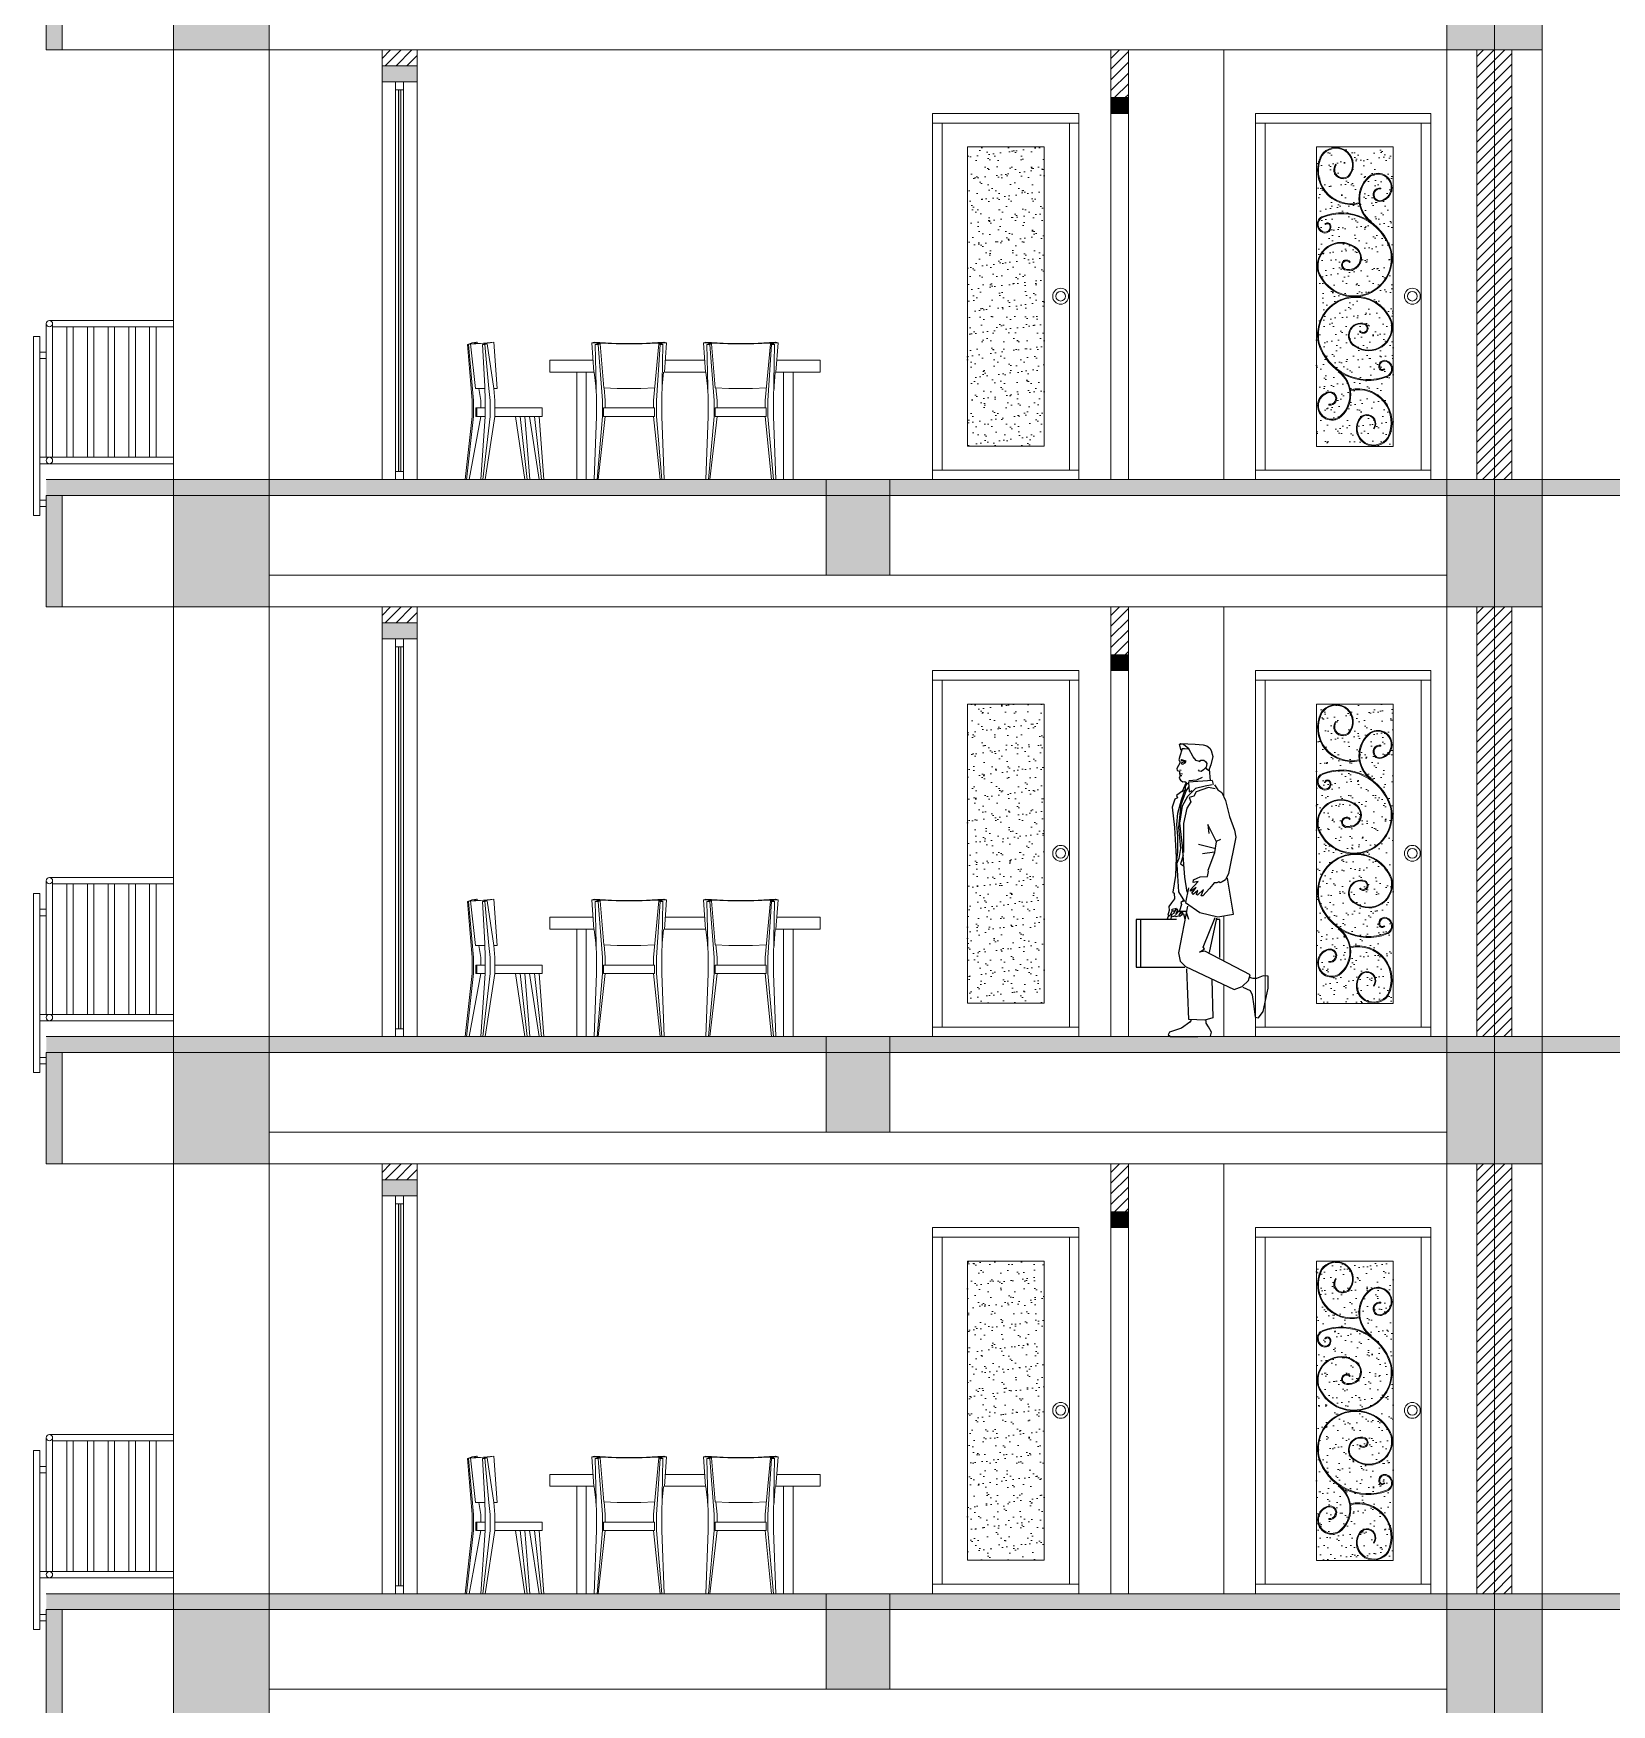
# Model space of a CAD drawing. Header units: millimetres. Extents: x -213 to 151, y -74 to 135.
# Drawn here: x -9.3 to 0.62, y 14.7 to 25.2 of the extents above; entities that cross this region are included whole.
import ezdxf

# ---------------------------------------------------------------- set-up
doc = ezdxf.new("R2010")
doc.units = ezdxf.units.MM
doc.header["$LTSCALE"] = 15
doc.linetypes.add('DASHDOTX2', pattern=[50.8, 25.4, -12.7, 0, -12.7])
doc.layers.add('Akira01', color=7, linetype='Continuous')
pattern_1 = [(45, (-665.703766, 20.439377), (-0.0336759605, 0.0336759605), [])]
pattern_2 = [(45, (-665.703766, 16.939377), (-0.0336759605, 0.0336759605), [])]
pattern_3 = [(45, (-665.703766, 23.939377), (-0.0336759605, 0.0336759605), [])]

# ---------------------------------------------------------------- blocks, each defined once
blk = doc.blocks.new('Main Doorr')
at = {"lineweight": 9}
h = blk.add_hatch(dxfattribs=at)
h.set_pattern_fill('AR-SAND', color=153, scale=53.726984, style=0)
h.set_pattern_definition([(37.5, (633482.83, -6970.605), (-3.38444, 103.52243), [0, -81.66502, 0, -91.33587, 0, -87.30635]), (7.5, (633482.83, -6970.6), (95.08476, 151.6254), [0, -44.05613, 0, -73.60597, 0, -28.20667]), (327.5, (633416.74, -6970.605), (167.31345, 0.30404), [0, -26.86349, 0, -96.70857, 0, -126.25841]), (317.5, (633416.74, -6970.6), (161.51012, 47.15486), [0, -13.43175, 0, -63.39784, 0, -72.53143])])
h.paths.add_polyline_path([(664468, -64986), (664951, -64986), (664951, -63105), (664468, -63105)])
at = {"color": 7, "lineweight": 9}
for p, q in [((665186, -62955), (664086, -62955)), ((664146, -62955), (664146, -65135)), ((665126, -65135), (665126, -62955)), ((664468, -63105), (664468, -64986)), ((664951, -63105), (664468, -63105)), ((664951, -64986), (664951, -63105)), ((664468, -64986), (664951, -64986)), ((664086, -65135), (665186, -65135))]:
    blk.add_line(p, q, dxfattribs=at)
blk.add_lwpolyline([(664086, -65195), (665186, -65195), (665186, -62895), (664086, -62895)], close=True, dxfattribs=at)
at = {"lineweight": 9}
for points in [[(664738, -63461, -0.637528), (664498, -63159, -0.965658), (664687, -63270, -1.139609), (664589, -63214), (664593, -63218, 1.142963), (664682, -63267, 0.965814), (664503, -63161, 0.637746), (664737, -63456)], [(664811, -63578, -0.50473), (664808, -63283, -1.139136), (664878, -63446, -1.237533), (664872, -63364), (664872, -63369, 1.237959), (664877, -63441, 1.137294), (664811, -63287, 0.504199), (664814, -63573)], [(664608, -64513, -0.50473), (664611, -64809, -1.139136), (664541, -64645, -1.237533), (664547, -64728), (664547, -64722, 1.237959), (664542, -64650, 1.137294), (664608, -64804, 0.504199), (664605, -64518)], [(664681, -64630, -0.637528), (664921, -64933, -0.965658), (664732, -64822, -1.139609), (664830, -64877), (664826, -64874, 1.142963), (664737, -64824, 0.965814), (664916, -64930, 0.637746), (664682, -64636)]]:
    blk.add_lwpolyline(points, format="xyb", dxfattribs=at)
for points in [[(664521, -63590, -0.482932), (664554, -63590, -0.577559), (664521, -63646, -0.789134), (664508, -63541, -0.438143), (664938, -63753, -0.939322), (664477, -63887, -0.684665), (664707, -63731, -0.943765), (664645, -63876, -1.249985), (664681, -63826), (664677, -63830, 1.245946), (664647, -63871, 0.94511), (664704, -63735, 0.684848), (664482, -63886, 0.938331), (664933, -63754, 0.438005), (664510, -63546, 0.787082), (664522, -63640, 0.570854), (664550, -63593, 0.476031), (664525, -63593)], [(664898, -64502, -0.482932), (664865, -64501, -0.577559), (664898, -64445, -0.789134), (664911, -64550, -0.438143), (664481, -64339, -0.939322), (664942, -64204, -0.684665), (664713, -64360, -0.943765), (664774, -64216, -1.249985), (664738, -64265), (664742, -64261, 1.245946), (664772, -64221, 0.94511), (664715, -64356, 0.684848), (664937, -64205, 0.938331), (664486, -64337, 0.438005), (664909, -64545, 0.787082), (664898, -64451, 0.570854), (664870, -64498, 0.476031), (664894, -64498)]]:
    blk.add_lwpolyline(points, format="xyb", close=True, dxfattribs=at)
at = {"linetype": 'Continuous', "lineweight": 9}
blk.add_lwpolyline([(664951, -64986), (664468, -64986)], dxfattribs=at)
at = {"color": 7, "lineweight": 9}
for radius in [50, 30]:
    blk.add_circle((665071, -64043), radius, dxfattribs=at)
blk = doc.blocks.new('Indoor')
at = {"lineweight": 5}
h = blk.add_hatch(dxfattribs=at)
h.set_pattern_fill('AR-SAND', color=153, scale=53.726984, style=0)
h.set_pattern_definition([(37.5, (631289.6, 71959.21), (-3.38444, 103.52243), [0, -81.66502, 0, -91.33587, 0, -87.30635]), (7.5, (631289.6, 71959.21), (95.08476, 151.6254), [0, -44.05613, 0, -73.60597, 0, -28.20667]), (327.5, (631223.515, 71959.21), (167.31345, 0.30404), [0, -26.86349, 0, -96.70857, 0, -126.25841]), (317.5, (631223.52, 71959.21), (161.51012, 47.15486), [0, -13.43175, 0, -63.39784, 0, -72.53143])])
h.paths.add_polyline_path([(662275, 13944), (662758, 13944), (662758, 15824), (662275, 15824)])
at = {"color": 7, "lineweight": 5}
for p, q in [((662976, 16034), (662056, 16034)), ((662056, 16034), (662056, 13734)), ((662976, 15974), (662056, 15974)), ((662116, 15974), (662116, 13794)), ((662916, 13794), (662916, 15974)), ((662976, 13734), (662976, 16034)), ((662275, 15824), (662275, 13944)), ((662758, 15824), (662275, 15824)), ((662758, 13944), (662758, 15824)), ((662275, 13944), (662758, 13944)), ((662056, 13794), (662976, 13794)), ((662056, 13734), (662976, 13734))]:
    blk.add_line(p, q, dxfattribs=at)
at = {"linetype": 'Continuous', "lineweight": 5}
blk.add_lwpolyline([(662758, 13944), (662275, 13944)], dxfattribs=at)
at = {"color": 7, "lineweight": 5}
for radius in [50, 30]:
    blk.add_circle((662861, 14886), radius, dxfattribs=at)
blk = doc.blocks.new('dinning table')
at = {"linetype": 'Continuous', "lineweight": 13}
for points in [[(660952, -67087), (660922, -67087)], [(661041, -67087), (661011, -67087)], [(661307, -67087), (661247, -67087)], [(662547, -67087), (662607, -67087)]]:
    blk.add_lwpolyline(points, dxfattribs=at)
at = {"layer": 'Akira01', "lineweight": 13}
for p, q in [((660561, -66238), (660573, -66234)), ((660591, -66589), (660561, -66238)), ((660561, -66238), (660568, -66238)), ((660568, -66238), (660579, -66234)), ((660598, -66589), (660568, -66238)), ((660573, -66234), (660588, -66227)), ((660573, -66234), (660614, -66234)), ((660579, -66234), (660611, -66514)), ((660588, -66227), (660617, -66223)), ((660603, -66231), (660617, -66223)), ((660603, -66231), (660640, -66231)), ((660703, -66227), (660614, -66234)), ((660617, -66223), (660621, -66223)), ((660621, -66223), (660621, -66231)), ((660726, -66223), (660640, -66231)), ((660655, -66238), (660670, -66234)), ((660655, -66238), (660670, -66499)), ((660670, -66238), (660655, -66238)), ((660670, -66234), (660685, -66234)), ((660670, -66238), (660685, -66234)), ((660670, -66238), (660696, -66514)), ((660685, -66234), (660726, -66514)), ((660703, -66227), (660726, -66223)), ((660748, -66514), (660726, -66223)), ((661357, -66223), (661342, -66227)), ((661342, -66227), (661495, -66234)), ((661355, -66413), (661342, -66227)), ((661357, -66223), (661502, -66231)), ((661375, -66234), (661364, -66238)), ((661364, -66238), (661383, -66238)), ((661371, -66589), (661364, -66238)), ((661394, -66234), (661375, -66234)), ((661383, -66238), (661394, -66234)), ((661383, -66238), (661409, -66589)), ((661417, -66510), (661394, -66234)), ((661502, -66231), (661495, -66234)), ((661659, -66234), (661495, -66234)), ((661502, -66231), (661655, -66231)), ((661651, -66231), (661793, -66223)), ((661797, -66223), (661655, -66231)), ((661655, -66231), (661659, -66234)), ((661811, -66227), (661659, -66234)), ((661730, -66589), (661763, -66234)), ((661748, -66589), (661771, -66238)), ((661763, -66234), (661771, -66238)), ((661782, -66234), (661763, -66234)), ((661789, -66238), (661771, -66238)), ((661789, -66238), (661782, -66234)), ((661782, -66589), (661789, -66238)), ((661793, -66223), (661793, -66223)), ((661811, -66227), (661797, -66223)), ((661798, -66413), (661811, -66227)), ((662058, -66223), (662043, -66227)), ((662043, -66227), (662196, -66234)), ((662056, -66413), (662043, -66227)), ((662058, -66223), (662203, -66231)), ((662076, -66234), (662065, -66238)), ((662065, -66238), (662084, -66238)), ((662073, -66589), (662065, -66238)), ((662095, -66234), (662076, -66234)), ((662084, -66238), (662095, -66234)), ((662084, -66238), (662110, -66589)), ((662118, -66510), (662095, -66234)), ((662203, -66231), (662196, -66234)), ((662360, -66234), (662196, -66234)), ((662203, -66231), (662356, -66231)), ((662352, -66231), (662494, -66223)), ((662498, -66223), (662356, -66231)), ((662356, -66231), (662360, -66234)), ((662513, -66227), (662360, -66234)), ((662431, -66589), (662464, -66234)), ((662449, -66589), (662472, -66238)), ((662464, -66234), (662472, -66238)), ((662483, -66234), (662464, -66234)), ((662490, -66238), (662472, -66238)), ((662490, -66238), (662483, -66234)), ((662483, -66589), (662490, -66238)), ((662494, -66223), (662494, -66223)), ((662513, -66227), (662498, -66223)), ((662499, -66413), (662513, -66227)), ((661078, -66337), (661078, -66412)), ((661349, -66337), (661078, -66337)), ((662051, -66337), (661804, -66337)), ((662777, -66337), (662505, -66337)), ((662777, -66412), (662777, -66337)), ((661355, -66412), (661078, -66412)), ((661247, -67087), (661247, -66412)), ((661307, -67087), (661307, -66412)), ((661357, -66413), (661368, -66499)), ((661793, -66413), (661785, -66499)), ((662056, -66412), (661798, -66412)), ((662058, -66413), (662069, -66499)), ((662494, -66413), (662487, -66499)), ((662777, -66412), (662500, -66412)), ((662547, -67087), (662547, -66412)), ((662607, -67087), (662607, -66412)), ((660647, -66514), (660611, -66514)), ((660632, -66514), (660644, -66589)), ((660632, -66514), (660644, -66589)), ((660651, -66514), (660647, -66514)), ((660670, -66514), (660647, -66514)), ((660655, -66514), (660651, -66514)), ((660651, -66514), (660670, -66514)), ((660670, -66499), (660673, -66589)), ((660696, -66514), (660703, -66589)), ((660726, -66514), (660733, -66589)), ((660748, -66514), (660726, -66514)), ((661368, -66518), (661368, -66499)), ((661502, -66514), (661417, -66510)), ((661427, -66589), (661420, -66510)), ((661651, -66514), (661502, -66514)), ((661651, -66514), (661737, -66510)), ((661785, -66518), (661785, -66499)), ((661785, -66510), (661786, -66510)), ((662069, -66518), (662069, -66499)), ((662203, -66514), (662118, -66510)), ((662129, -66589), (662121, -66510)), ((662352, -66514), (662203, -66514)), ((662352, -66514), (662438, -66510)), ((662487, -66518), (662487, -66499)), ((662487, -66510), (662487, -66510)), ((660591, -66690), (660591, -66589)), ((660598, -66690), (660598, -66589)), ((660647, -66637), (660614, -66637)), ((660614, -66637), (660647, -66637)), ((660614, -66637), (660614, -66690)), ((660620, -66637), (660620, -66690)), ((660644, -66589), (660643, -66589)), ((660644, -66589), (660644, -66637)), ((660644, -66637), (660644, -66589)), ((660673, -66637), (660647, -66637)), ((660647, -66637), (660673, -66637)), ((660673, -66690), (660673, -66589)), ((660703, -66589), (660703, -66690)), ((660733, -66637), (660733, -66589)), ((660733, -66589), (660733, -66690)), ((660752, -66637), (660733, -66637)), ((660733, -66637), (660752, -66637)), ((660955, -66637), (660752, -66637)), ((660752, -66637), (661030, -66637)), ((661030, -66637), (661030, -66690)), ((661371, -66589), (661371, -66690)), ((661371, -66637), (661371, -66690)), ((661371, -66637), (661372, -66637)), ((661409, -66690), (661409, -66589)), ((661409, -66589), (661409, -66589)), ((661416, -66690), (661416, -66637)), ((661424, -66637), (661416, -66637)), ((661416, -66637), (661424, -66637)), ((661502, -66637), (661424, -66637)), ((661424, -66637), (661502, -66637)), ((661427, -66637), (661427, -66589)), ((661651, -66637), (661502, -66637)), ((661502, -66637), (661651, -66637)), ((661730, -66637), (661651, -66637)), ((661651, -66637), (661730, -66637)), ((661730, -66589), (661730, -66637)), ((661737, -66637), (661730, -66637)), ((661737, -66637), (661730, -66637)), ((661737, -66690), (661737, -66637)), ((661748, -66690), (661748, -66589)), ((661782, -66690), (661782, -66589)), ((662073, -66589), (662073, -66690)), ((662073, -66637), (662073, -66690)), ((662073, -66637), (662073, -66637)), ((662110, -66690), (662110, -66589)), ((662110, -66589), (662110, -66589)), ((662117, -66690), (662117, -66637)), ((662125, -66637), (662117, -66637)), ((662117, -66637), (662125, -66637)), ((662203, -66637), (662125, -66637)), ((662125, -66637), (662203, -66637)), ((662129, -66637), (662129, -66589)), ((662352, -66637), (662203, -66637)), ((662203, -66637), (662352, -66637)), ((662431, -66637), (662352, -66637)), ((662352, -66637), (662431, -66637)), ((662431, -66589), (662431, -66637)), ((662438, -66637), (662431, -66637)), ((662438, -66637), (662431, -66637)), ((662438, -66690), (662438, -66637)), ((662449, -66690), (662449, -66589)), ((662483, -66690), (662483, -66589)), ((660547, -67087), (660591, -66690)), ((660554, -67088), (660598, -66690)), ((660644, -66690), (660571, -67087)), ((660647, -66690), (660614, -66690)), ((660614, -66690), (660647, -66690)), ((660620, -66690), (660620, -66690)), ((660673, -66690), (660644, -67087)), ((660673, -66690), (660647, -66690)), ((660647, -66690), (660673, -66690)), ((660703, -66690), (660658, -67087)), ((660733, -66690), (660673, -67087)), ((660752, -66690), (660733, -66690)), ((660752, -66690), (660733, -66690)), ((660933, -66690), (660752, -66690)), ((660752, -66690), (661030, -66690)), ((660862, -66690), (660922, -67087)), ((660892, -66690), (660937, -67087)), ((660922, -66690), (660952, -67087)), ((660951, -66690), (661011, -67087)), ((660981, -66690), (661026, -67087)), ((661011, -66690), (661041, -67087)), ((661357, -67087), (661371, -66690)), ((661371, -66690), (661372, -66690)), ((661409, -66690), (661375, -67087)), ((661383, -67087), (661427, -66690)), ((661424, -66690), (661416, -66690)), ((661502, -66690), (661424, -66690)), ((661424, -66690), (661502, -66690)), ((661651, -66690), (661502, -66690)), ((661502, -66690), (661651, -66690)), ((661730, -66690), (661651, -66690)), ((661651, -66690), (661730, -66690)), ((661730, -66690), (661771, -67087)), ((661737, -66690), (661730, -66690)), ((661748, -66690), (661782, -67087)), ((661782, -66690), (661797, -67087)), ((662058, -67087), (662073, -66690)), ((662073, -66690), (662073, -66690)), ((662110, -66690), (662076, -67087)), ((662084, -67087), (662129, -66690)), ((662125, -66690), (662117, -66690)), ((662203, -66690), (662125, -66690)), ((662125, -66690), (662203, -66690)), ((662352, -66690), (662203, -66690)), ((662203, -66690), (662352, -66690)), ((662431, -66690), (662352, -66690)), ((662352, -66690), (662431, -66690)), ((662431, -66690), (662472, -67087)), ((662438, -66690), (662431, -66690)), ((662449, -66690), (662483, -67087)), ((662483, -66690), (662498, -67087)), ((660547, -67087), (660565, -67087)), ((660565, -67087), (660547, -67087)), ((660565, -67087), (660569, -67087)), ((660565, -67087), (660569, -67087)), ((660569, -67087), (660573, -67087)), ((660573, -67087), (660569, -67087)), ((660658, -67087), (660644, -67087)), ((660658, -67087), (660644, -67087)), ((660658, -67087), (660673, -67087)), ((660673, -67087), (660658, -67087)), ((660673, -67087), (660673, -67087)), ((660673, -67087), (660673, -67087)), ((661375, -67087), (661357, -67087)), ((661357, -67087), (661375, -67087)), ((661375, -67087), (661383, -67087)), ((661375, -67087), (661375, -67087)), ((661375, -67087), (661383, -67087)), ((661782, -67087), (661771, -67087)), ((661782, -67087), (661771, -67087)), ((661782, -67087), (661797, -67087)), ((661797, -67087), (661782, -67087)), ((662076, -67087), (662058, -67087)), ((662058, -67087), (662076, -67087)), ((662076, -67087), (662084, -67087)), ((662076, -67087), (662076, -67087)), ((662076, -67087), (662084, -67087)), ((662483, -67087), (662472, -67087)), ((662483, -67087), (662472, -67087)), ((662483, -67087), (662498, -67087)), ((662498, -67087), (662483, -67087))]:
    blk.add_line(p, q, dxfattribs=at)
blk = doc.blocks.new('02FMAN04')
at = {"color": 0, "linetype": 'ByBlock'}
for p, q in [((-4.09, 62.9), (-4.33, 61.98)), ((-5.2, 47.99), (-6.24, 48.51)), ((-0.79, 47.26), (-4.66, 46.29)), ((-4.66, 45.32), (-1.76, 44.94)), ((-5.14, 29.12), (-3.33, 20.66)), ((2.36, 30.85), (1.69, 28.89)), ((4.43, 30.85), (2.36, 30.85)), ((2.51, 28.87), (2.82, 30.11)), ((2.82, 30.11), (3.14, 30.11)), ((5.71, 30.87), (5.16, 30.87)), ((5.55, 30.07), (5.86, 30.04)), ((5.86, 30.04), (6.08, 28.92)), ((6.66, 29.76), (6.92, 28.85)), ((13.53, 28.78), (13.53, 17.2))]:
    blk.add_line(p, q, dxfattribs=at)
for points in [[(3.51, 70.28), (3.91, 71.74), (3.66, 71.99), (0.03, 71.85), (-1.88, 71.7), (-2.77, 71.46), (-3.55, 70.85), (-3.84, 70.32), (-4.26, 68.83), (-3.77, 66.74), (-3.38, 65.74), (-3.62, 62.94)], [(-0.96, 67.59), (-0.21, 67.87), (0.6, 68.72), (1.6, 70.67), (2.91, 71.77), (3.55, 71.85), (3.83, 71.67)], [(3.27, 70.67), (3.87, 68.94), (4.08, 68.01), (3.76, 67.34), (4.58, 65.85), (4.47, 65.42), (3.91, 65.25), (3.94, 64.64), (3.76, 64.18), (3.98, 63.54), (3.66, 62.97), (3.09, 62.62), (2.59, 62.69), (2.24, 62.41), (3.27, 60.21), (2.45, 60.53), (2.41, 61.52), (1.99, 62.3), (1.63, 62.23)], [(3.23, 70.75), (2.7, 70.82), (1.77, 70.67)], [(-3.3, 65.28), (-2.81, 65.67), (-2.59, 66.13)], [(-0.96, 67.55), (-1.35, 67.94), (-2.03, 67.91), (-2.49, 67.62), (-2.81, 67.09), (-2.63, 66.24), (-1.99, 65.56), (-1.42, 65.17), (-1.03, 65.21), (-0.75, 65.56)], [(-4.68, 61.9), (-5.54, 60.6), (-6.5, 60), (-7.36, 58.01), (-8.4, 54.12), (-9.61, 50.75), (-9.95, 49.03), (-8.14, 40.04), (-7.36, 38.49), (-6.58, 38.06), (-6.06, 37.8), (-5.72, 38.06), (-5.28, 37.8), (-4.59, 37.8), (-4.25, 37.37), (-3.47, 36.42), (-1.83, 34.6), (-1.39, 34.6), (-2, 36.16), (-0.53, 34.77), (-0.27, 34.95), (-0.62, 35.9), (0.59, 34.95), (0.85, 35.21), (-0.18, 36.67), (1.11, 35.72), (1.29, 35.98), (-0.7, 38.14), (0.59, 37.88), (0.51, 38.49), (-0.44, 38.92), (-1.14, 39.27), (-2.95, 39.35), (-3.21, 40.56), (-3.12, 40.91), (-4.77, 45.23), (-5.2, 47.9), (-3.04, 52.14), (-3.3, 49.89)], [(-4.09, 62.9), (1.67, 62.55), (1.53, 60.17), (0.78, 60.45)], [(-4.07, 61.9), (-2.35, 61.55), (-0.01, 60.95), (1.98, 58.96), (3.27, 56.63), (3.88, 52.48), (3.27, 46.87), (3.1, 44.54), (2.67, 39.18), (2.15, 35.47)], [(1.6, 62.9), (-0.32, 63.05), (-1.71, 63.76)], [(3.87, 64.61), (3.16, 64.54)], [(3.59, 64.18), (3.37, 64.18)], [(3.48, 65.35), (3.83, 65.49)], [(-4.85, 60.86), (-3.21, 61.21), (-0.18, 60.17), (0.42, 59.05), (1.54, 58.79), (1.11, 57.66), (2.15, 56.11), (2.93, 52.4), (2.93, 45.23)], [(1.63, 61.47), (2.24, 60.43), (3.62, 56.97), (4.14, 51.45), (3.71, 46.26), (4.05, 43.76), (4.74, 42.2), (4.31, 45.31), (4.31, 49.2), (4.57, 52.14), (4.31, 54.9), (3.45, 58.18), (2.5, 60.69)], [(3.36, 60.26), (4.66, 59.22), (4.4, 58.7), (5.09, 58.36), (5.69, 56.37), (5.18, 51.36), (4.74, 44.02), (4.92, 39.61), (5.52, 35.47), (5.26, 35.21), (5.18, 33.82), (5.87, 32.87), (6.56, 32.01), (6.47, 30.97), (6.82, 29.85), (6.3, 29.68), (5.69, 30.8), (5.69, 31.32), (4.66, 31.58)], [(2.58, 33.22), (4.05, 35.55), (4.31, 39.52), (4.48, 42.29)], [(3.01, 44.54), (3.71, 42.46), (2.93, 41.94)], [(1.72, 36.59), (2.41, 32.96), (-1.05, 30.46), (-5.46, 29.42), (-9.35, 30.11), (-7.88, 38.92)], [(3.01, 33.48), (3.19, 33.22), (3.62, 32.96), (3.45, 32.44), (3.88, 30.89)], [(1.94, 32.06), (4.19, 20.57), (3.76, 18.58), (2.46, 17.2), (-9.55, 11.59), (-11.46, 12.28), (-13.01, 13.83), (-13.44, 15.21), (-2.29, 21), (-0.99, 20.74), (-2.2, 21.61), (-1.86, 21.95), (-4.88, 29.29)], [(-6.01, 19.45), (-6.01, 28.78), (-5.06, 28.78)], [(4.62, 28.78), (14.57, 28.78), (14.57, 17.11), (2.64, 17.11)], [(3.36, 29.85), (3.1, 30.63), (3.27, 30.63), (3.97, 29.94), (3.62, 30.63), (4.05, 30.8), (4.83, 30.02), (4.31, 31.23), (4.83, 31.23), (5.44, 30.11)], [(3.45, 29.83), (3.86, 29.55), (4.03, 29.72), (4.82, 29.46), (5.01, 29.7), (5.66, 29.46), (5.88, 29.74)], [(-4.02, 14.09), (-4.28, 4.59), (-2.29, 4.07), (1.6, 4.24), (2.12, 16.68)], [(-11.63, 12.19), (-13.44, 11.33), (-13.96, 10.29), (-14.31, 7.53), (-14.65, 4.76), (-15.52, 4.59), (-16.64, 6.14), (-17.85, 11.93), (-17.85, 14.87), (-16.64, 14.96), (-15, 14.26), (-14.14, 14.26), (-13.27, 14.52)], [(1.08, 4.07), (1.34, 3.55), (3.41, 2.08), (6.35, 1.13), (6.7, 0.44), (6.09, 0.01), (-0.56, 0.01), (-3.67, 0.1), (-3.93, 1.13), (-3.24, 2.43), (-2.64, 3.29), (-2.64, 3.98)]]:
    blk.add_lwpolyline(points, dxfattribs=at)
for points in [[(2.27, 67.66), (3.34, 68.01), (3.59, 67.8)], [(2.38, 67.48), (3.41, 67.3), (3.41, 67.06), (3.12, 66.95), (2.52, 67.23)]]:
    blk.add_lwpolyline(points, close=True, dxfattribs=at)

msp = doc.modelspace()

# ---------------------------------------------------------------- hatches: boundary and pattern name
at = {"linetype": 'Continuous', "lineweight": 13}
h = msp.add_hatch(color=256, dxfattribs=at)
h.dxf.hatch_style = 1
h.paths.add_polyline_path([(-8.417, 25.1), (-7.817, 25.1), (-7.817, 25.9), (-8.417, 25.9)])
h = msp.add_hatch(color=256, dxfattribs=at)
h.dxf.hatch_style = 1
h.paths.add_polyline_path([(-0.417, 25.1), (0.183, 25.1), (0.183, 25.9), (-0.417, 25.9)])
h = msp.add_hatch(color=256, dxfattribs=at)
h.dxf.hatch_style = 1
h.paths.add_polyline_path([(-9.117, 25.8), (-9.217, 25.8), (-9.217, 25.1), (-9.117, 25.1)])
at = {"linetype": 'Continuous', "lineweight": 13, "true_color": 0xb64b2b}
h = msp.add_hatch(dxfattribs=at)
h.set_pattern_fill('ANSI31', color=15, scale=0.015)
h.set_pattern_definition(pattern_3)
h.paths.add_polyline_path([(-6.887, 25.1), (-7.107, 25.1), (-7.107, 25), (-6.887, 25)])
h = msp.add_hatch(dxfattribs=at)
h.set_pattern_fill('ANSI31', color=15, scale=0.015)
h.set_pattern_definition(pattern_3)
h.paths.add_polyline_path([(-2.417, 25.1), (-2.527, 25.1), (-2.527, 24.8), (-2.417, 24.8)])
h = msp.add_hatch(dxfattribs=at)
h.set_pattern_fill('ANSI31', color=15, scale=0.015)
h.set_pattern_definition(pattern_1)
h.paths.add_polyline_path([(-0.227, 22.4), (-0.007, 22.4), (-0.007, 25.1), (-0.227, 25.1)])
at = {"linetype": 'Continuous', "lineweight": 13}
h = msp.add_hatch(color=256, dxfattribs=at)
h.dxf.hatch_style = 1
h.paths.add_polyline_path([(-6.887, 25), (-7.107, 25), (-7.107, 24.9), (-6.887, 24.9)])
h = msp.add_hatch(color=153, dxfattribs=at)
h.dxf.hatch_style = 1
h.paths.add_polyline_path([(-7.004, 24.85), (-6.989, 24.85), (-6.989, 22.45), (-7.004, 22.45)])
h = msp.add_hatch(color=256, dxfattribs=at)
h.dxf.hatch_style = 1
h.paths.add_polyline_path([(-2.417, 24.8), (-2.527, 24.8), (-2.527, 24.7), (-2.417, 24.7)])
h = msp.add_hatch(color=256, dxfattribs=at)
h.dxf.hatch_style = 1
h.paths.add_polyline_path([(-8.417, 22.4), (-9.217, 22.4), (-9.217, 22.3), (-8.417, 22.3)])
h.paths.add_polyline_path([(1.103, 22.3), (1.103, 22.4), (-7.817, 22.4), (-7.817, 22.3)])
h = msp.add_hatch(color=256, dxfattribs=at)
h.dxf.hatch_style = 1
h.paths.add_polyline_path([(-8.417, 21.6), (-7.817, 21.6), (-7.817, 22.4), (-8.417, 22.4)])
h = msp.add_hatch(color=256, dxfattribs=at)
h.dxf.hatch_style = 1
h.paths.add_polyline_path([(-4.317, 21.8), (-3.917, 21.8), (-3.917, 22.4), (-4.317, 22.4)])
h = msp.add_hatch(color=256, dxfattribs=at)
h.dxf.hatch_style = 1
h.paths.add_polyline_path([(-0.417, 21.6), (0.183, 21.6), (0.183, 22.4), (-0.417, 22.4)])
h = msp.add_hatch(color=256, dxfattribs=at)
h.dxf.hatch_style = 1
h.paths.add_polyline_path([(-9.117, 22.3), (-9.217, 22.3), (-9.217, 22.1), (-9.117, 22.1)])
h = msp.add_hatch(color=256, dxfattribs=at)
h.dxf.hatch_style = 1
h.paths.add_polyline_path([(-9.117, 22.3), (-9.217, 22.3), (-9.217, 21.6), (-9.117, 21.6)])
at = {"linetype": 'Continuous', "lineweight": 13, "true_color": 0xb64b2b}
h = msp.add_hatch(dxfattribs=at)
h.set_pattern_fill('ANSI31', color=15, scale=0.015)
h.set_pattern_definition(pattern_1)
h.paths.add_polyline_path([(-6.887, 21.6), (-7.107, 21.6), (-7.107, 21.5), (-6.887, 21.5)])
h = msp.add_hatch(dxfattribs=at)
h.set_pattern_fill('ANSI31', color=15, scale=0.015)
h.set_pattern_definition(pattern_1)
h.paths.add_polyline_path([(-2.417, 21.6), (-2.527, 21.6), (-2.527, 21.3), (-2.417, 21.3)])
h = msp.add_hatch(dxfattribs=at)
h.set_pattern_fill('ANSI31', color=15, scale=0.015)
h.set_pattern_definition(pattern_2)
h.paths.add_polyline_path([(-0.227, 18.9), (-0.007, 18.9), (-0.007, 21.6), (-0.227, 21.6)])
at = {"linetype": 'Continuous', "lineweight": 13}
h = msp.add_hatch(color=256, dxfattribs=at)
h.dxf.hatch_style = 1
h.paths.add_polyline_path([(-6.887, 21.5), (-7.107, 21.5), (-7.107, 21.4), (-6.887, 21.4)])
h = msp.add_hatch(color=153, dxfattribs=at)
h.dxf.hatch_style = 1
h.paths.add_polyline_path([(-7.004, 21.35), (-6.989, 21.35), (-6.989, 18.95), (-7.004, 18.95)])
h = msp.add_hatch(color=256, dxfattribs=at)
h.dxf.hatch_style = 1
h.paths.add_polyline_path([(-2.417, 21.3), (-2.527, 21.3), (-2.527, 21.2), (-2.417, 21.2)])
h = msp.add_hatch(color=256, dxfattribs=at)
h.dxf.hatch_style = 1
h.paths.add_polyline_path([(-8.417, 18.9), (-9.217, 18.9), (-9.217, 18.8), (-8.417, 18.8)])
h.paths.add_polyline_path([(1.103, 18.8), (1.103, 18.9), (-7.817, 18.9), (-7.817, 18.8)])
h = msp.add_hatch(color=256, dxfattribs=at)
h.dxf.hatch_style = 1
h.paths.add_polyline_path([(-9.117, 18.8), (-9.217, 18.8), (-9.217, 18.6), (-9.117, 18.6)])
h = msp.add_hatch(color=256, dxfattribs=at)
h.dxf.hatch_style = 1
h.paths.add_polyline_path([(-9.117, 18.8), (-9.217, 18.8), (-9.217, 18.1), (-9.117, 18.1)])
h = msp.add_hatch(color=256, dxfattribs=at)
h.dxf.hatch_style = 1
h.paths.add_polyline_path([(-8.417, 18.1), (-7.817, 18.1), (-7.817, 18.9), (-8.417, 18.9)])
h = msp.add_hatch(color=256, dxfattribs=at)
h.dxf.hatch_style = 1
h.paths.add_polyline_path([(-4.317, 18.3), (-3.917, 18.3), (-3.917, 18.9), (-4.317, 18.9)])
h = msp.add_hatch(color=256, dxfattribs=at)
h.dxf.hatch_style = 1
h.paths.add_polyline_path([(-0.417, 18.1), (0.183, 18.1), (0.183, 18.9), (-0.417, 18.9)])
at = {"linetype": 'Continuous', "lineweight": 13, "true_color": 0xb64b2b}
h = msp.add_hatch(dxfattribs=at)
h.set_pattern_fill('ANSI31', color=15, scale=0.015)
h.set_pattern_definition(pattern_2)
h.paths.add_polyline_path([(-6.887, 18.1), (-7.107, 18.1), (-7.107, 18), (-6.887, 18)])
h = msp.add_hatch(dxfattribs=at)
h.set_pattern_fill('ANSI31', color=15, scale=0.015)
h.set_pattern_definition(pattern_2)
h.paths.add_polyline_path([(-2.417, 18.1), (-2.527, 18.1), (-2.527, 17.8), (-2.417, 17.8)])
h = msp.add_hatch(dxfattribs=at)
h.set_pattern_fill('ANSI31', color=15, scale=0.015)
h.set_pattern_definition([(45, (-665.703766, 13.439377), (-0.0336759605, 0.0336759605), [])])
h.paths.add_polyline_path([(-0.227, 15.4), (-0.007, 15.4), (-0.007, 18.1), (-0.227, 18.1)])
at = {"linetype": 'Continuous', "lineweight": 13}
h = msp.add_hatch(color=256, dxfattribs=at)
h.dxf.hatch_style = 1
h.paths.add_polyline_path([(-6.887, 18), (-7.107, 18), (-7.107, 17.9), (-6.887, 17.9)])
h = msp.add_hatch(color=153, dxfattribs=at)
h.dxf.hatch_style = 1
h.paths.add_polyline_path([(-7.004, 17.85), (-6.989, 17.85), (-6.989, 15.45), (-7.004, 15.45)])
h = msp.add_hatch(color=256, dxfattribs=at)
h.dxf.hatch_style = 1
h.paths.add_polyline_path([(-2.417, 17.8), (-2.527, 17.8), (-2.527, 17.7), (-2.417, 17.7)])
h = msp.add_hatch(color=256, dxfattribs=at)
h.dxf.hatch_style = 1
h.paths.add_polyline_path([(-8.417, 15.4), (-9.217, 15.4), (-9.217, 15.3), (-8.417, 15.3)])
h.paths.add_polyline_path([(1.103, 15.3), (1.103, 15.4), (-7.817, 15.4), (-7.817, 15.3)])
h = msp.add_hatch(color=256, dxfattribs=at)
h.dxf.hatch_style = 1
h.paths.add_polyline_path([(-8.417, 14.6), (-7.817, 14.6), (-7.817, 15.4), (-8.417, 15.4)])
h = msp.add_hatch(color=256, dxfattribs=at)
h.dxf.hatch_style = 1
h.paths.add_polyline_path([(-4.317, 14.8), (-3.917, 14.8), (-3.917, 15.4), (-4.317, 15.4)])
h = msp.add_hatch(color=256, dxfattribs=at)
h.dxf.hatch_style = 1
h.paths.add_polyline_path([(-0.417, 14.6), (0.183, 14.6), (0.183, 15.4), (-0.417, 15.4)])
h = msp.add_hatch(color=256, dxfattribs=at)
h.dxf.hatch_style = 1
h.paths.add_polyline_path([(-9.117, 15.3), (-9.217, 15.3), (-9.217, 15.1), (-9.117, 15.1)])
h = msp.add_hatch(color=256, dxfattribs=at)
h.dxf.hatch_style = 1
h.paths.add_polyline_path([(-9.117, 15.3), (-9.217, 15.3), (-9.217, 14.6), (-9.117, 14.6)])

# ---------------------------------------------------------------- linework, layer by layer
at = {"color": 6, "linetype": 'DASHDOTX2', "lineweight": 13}
msp.add_line((-0.117, 32.9), (-0.117, 8.3), dxfattribs=at)
at = {"linetype": 'Continuous', "lineweight": 13}
msp.add_line((0.183, 32.9), (0.183, 8.3), dxfattribs=at)
for points in [[(-0.417, 8.3), (-0.417, 32.9)], [(-7.817, 32.4), (-7.817, 8.3)], [(-9.217, 25.8), (-9.217, 25.1), (-9.117, 25.1), (-9.117, 25.8)], [(-8.417, 22.4), (-8.417, 25.7)], [(-9.117, 25.1), (-8.417, 25.1)], [(-7.817, 25.1), (-0.417, 25.1)], [(-6.887, 25.1), (-6.887, 22.4), (-7.107, 22.4), (-7.107, 25.1)], [(-1.817, 22.4), (-1.817, 25.1)], [(-6.887, 24.9), (-7.107, 24.9), (-7.107, 25), (-6.887, 25), (-6.887, 24.9)], [(-7.107, 24.9), (-6.887, 24.9)], [(-7.022, 22.45), (-7.022, 24.85)], [(-6.972, 22.45), (-6.972, 24.85)], [(1.203, 22.4), (-8.417, 22.4)], [(-9.217, 22.3), (1.203, 22.3)], [(-9.217, 22.3), (-9.217, 21.6), (-9.117, 21.6), (-9.117, 22.3)], [(-9.117, 22.3), (-9.117, 22.1)], [(-8.417, 18.9), (-8.417, 22.2)], [(-7.817, 21.8), (-0.417, 21.8)], [(-9.117, 21.6), (-8.417, 21.6)], [(-7.817, 21.6), (-0.417, 21.6)], [(-6.887, 21.6), (-6.887, 18.9), (-7.107, 18.9), (-7.107, 21.6)], [(-1.817, 20.406), (-1.817, 21.6)], [(-6.887, 21.4), (-7.107, 21.4), (-7.107, 21.5), (-6.887, 21.5), (-6.887, 21.4)], [(-7.107, 21.4), (-6.887, 21.4)], [(-7.022, 18.95), (-7.022, 21.35)], [(-6.972, 18.95), (-6.972, 21.35)], [(-1.817, 19.375), (-1.817, 19.659)], [(-1.817, 18.9), (-1.817, 19.227)], [(-9.217, 18.8), (1.203, 18.8)], [(-9.217, 18.8), (-9.217, 18.1), (-9.117, 18.1), (-9.117, 18.8)], [(-9.117, 18.8), (-9.117, 18.6)], [(1.203, 18.9), (-8.417, 18.9)], [(-8.417, 15.4), (-8.417, 18.7)], [(-7.817, 18.3), (-0.417, 18.3)], [(-9.117, 18.1), (-8.417, 18.1)], [(-7.817, 18.1), (-0.417, 18.1)], [(-6.887, 18.1), (-6.887, 15.4), (-7.107, 15.4), (-7.107, 18.1)], [(-1.817, 15.4), (-1.817, 18.1)], [(-6.887, 17.9), (-7.107, 17.9), (-7.107, 18), (-6.887, 18), (-6.887, 17.9)], [(-7.107, 17.9), (-6.887, 17.9)], [(-7.022, 15.45), (-7.022, 17.85)], [(-6.972, 15.45), (-6.972, 17.85)], [(1.203, 15.4), (-8.417, 15.4)], [(-9.217, 15.3), (1.203, 15.3)], [(-9.217, 15.3), (-9.217, 14.6), (-9.117, 14.6), (-9.117, 15.3)], [(-9.117, 15.3), (-9.117, 15.1)], [(-8.417, 11.9), (-8.417, 15.2)], [(-7.817, 14.8), (-0.417, 14.8)]]:
    msp.add_lwpolyline(points, dxfattribs=at)
for points in [[(-8.417, 25.1), (-7.817, 25.1), (-7.817, 25.9), (-8.417, 25.9)], [(-0.417, 25.1), (0.183, 25.1), (0.183, 25.9), (-0.417, 25.9)], [(-2.417, 25.1), (-2.527, 25.1), (-2.527, 22.4), (-2.417, 22.4)], [(-0.227, 22.4), (-0.007, 22.4), (-0.007, 25.1), (-0.227, 25.1)], [(-7.022, 24.85), (-6.972, 24.85), (-6.972, 24.9), (-7.022, 24.9)], [(-2.417, 24.7), (-2.527, 24.7), (-2.527, 24.8), (-2.417, 24.8)], [(-8.417, 21.6), (-7.817, 21.6), (-7.817, 22.4), (-8.417, 22.4)], [(-7.022, 22.4), (-6.972, 22.4), (-6.972, 22.45), (-7.022, 22.45)], [(-4.317, 21.8), (-3.917, 21.8), (-3.917, 22.4), (-4.317, 22.4)], [(-0.417, 21.6), (0.183, 21.6), (0.183, 22.4), (-0.417, 22.4)], [(-2.417, 21.6), (-2.527, 21.6), (-2.527, 18.9), (-2.417, 18.9)], [(-0.227, 18.9), (-0.007, 18.9), (-0.007, 21.6), (-0.227, 21.6)], [(-7.022, 21.35), (-6.972, 21.35), (-6.972, 21.4), (-7.022, 21.4)], [(-2.417, 21.2), (-2.527, 21.2), (-2.527, 21.3), (-2.417, 21.3)], [(-7.022, 18.9), (-6.972, 18.9), (-6.972, 18.95), (-7.022, 18.95)], [(-8.417, 18.1), (-7.817, 18.1), (-7.817, 18.9), (-8.417, 18.9)], [(-4.317, 18.3), (-3.917, 18.3), (-3.917, 18.9), (-4.317, 18.9)], [(-0.417, 18.1), (0.183, 18.1), (0.183, 18.9), (-0.417, 18.9)], [(-2.417, 18.1), (-2.527, 18.1), (-2.527, 15.4), (-2.417, 15.4)], [(-0.227, 15.4), (-0.007, 15.4), (-0.007, 18.1), (-0.227, 18.1)], [(-7.022, 17.85), (-6.972, 17.85), (-6.972, 17.9), (-7.022, 17.9)], [(-2.417, 17.7), (-2.527, 17.7), (-2.527, 17.8), (-2.417, 17.8)], [(-7.022, 15.4), (-6.972, 15.4), (-6.972, 15.45), (-7.022, 15.45)], [(-8.417, 14.6), (-7.817, 14.6), (-7.817, 15.4), (-8.417, 15.4)], [(-4.317, 14.8), (-3.917, 14.8), (-3.917, 15.4), (-4.317, 15.4)], [(-0.417, 14.6), (0.183, 14.6), (0.183, 15.4), (-0.417, 15.4)]]:
    msp.add_lwpolyline(points, close=True, dxfattribs=at)
at = {"color": 153, "linetype": 'Continuous', "lineweight": 13}
for points in [[(-7.004, 24.85), (-6.989, 24.85), (-6.989, 22.45), (-7.004, 22.45)], [(-7.004, 21.35), (-6.989, 21.35), (-6.989, 18.95), (-7.004, 18.95)], [(-7.004, 17.85), (-6.989, 17.85), (-6.989, 15.45), (-7.004, 15.45)]]:
    msp.add_lwpolyline(points, close=True, dxfattribs=at)
at = {"linetype": 'Continuous', "lineweight": 5}
for points in [[(-9.217, 23.38), (-9.217, 22.54)], [(-9.197, 23.4), (-8.417, 23.4)], [(-9.177, 23.38), (-9.177, 22.54)], [(-9.177, 23.36), (-8.417, 23.36)], [(-9.087, 23.36), (-9.087, 22.54)], [(-9.047, 23.36), (-9.047, 22.54)], [(-8.957, 23.36), (-8.957, 22.54)], [(-8.917, 23.36), (-8.917, 22.54)], [(-8.827, 23.36), (-8.827, 22.54)], [(-8.787, 23.36), (-8.787, 22.54)], [(-8.697, 23.36), (-8.697, 22.54)], [(-8.657, 23.36), (-8.657, 22.54)], [(-8.567, 23.36), (-8.567, 22.54)], [(-8.527, 23.36), (-8.527, 22.54)], [(-9.297, 23.3), (-9.257, 23.3)], [(-9.257, 23.2), (-9.217, 23.2)], [(-9.257, 23.16), (-9.217, 23.16)], [(-9.197, 22.54), (-9.257, 22.54)], [(-9.217, 22.5), (-9.257, 22.5)], [(-9.217, 22.5), (-8.417, 22.5)], [(-9.197, 22.54), (-8.417, 22.54)], [(-8.417, 22.4), (-9.217, 22.4)], [(-8.417, 22.4), (-8.417, 22.4)], [(-9.217, 22.27), (-9.257, 22.27)], [(-8.417, 22.3), (-8.417, 22.2)], [(-9.297, 22.175), (-9.257, 22.175)], [(-9.217, 22.23), (-9.257, 22.23)], [(-9.217, 19.88), (-9.217, 19.04)], [(-9.197, 19.9), (-8.417, 19.9)], [(-9.177, 19.88), (-9.177, 19.04)], [(-9.177, 19.86), (-8.417, 19.86)], [(-9.087, 19.86), (-9.087, 19.04)], [(-9.047, 19.86), (-9.047, 19.04)], [(-8.957, 19.86), (-8.957, 19.04)], [(-8.917, 19.86), (-8.917, 19.04)], [(-8.827, 19.86), (-8.827, 19.04)], [(-8.787, 19.86), (-8.787, 19.04)], [(-8.697, 19.86), (-8.697, 19.04)], [(-8.657, 19.86), (-8.657, 19.04)], [(-8.567, 19.86), (-8.567, 19.04)], [(-8.527, 19.86), (-8.527, 19.04)], [(-9.297, 19.8), (-9.257, 19.8)], [(-9.257, 19.7), (-9.217, 19.7)], [(-9.257, 19.66), (-9.217, 19.66)], [(-9.197, 19.04), (-9.257, 19.04)], [(-9.197, 19.04), (-8.417, 19.04)], [(-9.217, 19), (-9.257, 19)], [(-9.217, 19), (-8.417, 19)], [(-8.417, 18.9), (-9.217, 18.9)], [(-8.417, 18.9), (-8.417, 18.9)], [(-8.417, 18.8), (-8.417, 18.7)], [(-9.217, 18.77), (-9.257, 18.77)], [(-9.217, 18.73), (-9.257, 18.73)], [(-9.297, 18.675), (-9.257, 18.675)], [(-9.197, 16.4), (-8.417, 16.4)], [(-9.297, 16.3), (-9.257, 16.3)], [(-9.217, 16.38), (-9.217, 15.54)], [(-9.177, 16.38), (-9.177, 15.54)], [(-9.177, 16.36), (-8.417, 16.36)], [(-9.087, 16.36), (-9.087, 15.54)], [(-9.047, 16.36), (-9.047, 15.54)], [(-8.957, 16.36), (-8.957, 15.54)], [(-8.917, 16.36), (-8.917, 15.54)], [(-8.827, 16.36), (-8.827, 15.54)], [(-8.787, 16.36), (-8.787, 15.54)], [(-8.697, 16.36), (-8.697, 15.54)], [(-8.657, 16.36), (-8.657, 15.54)], [(-8.567, 16.36), (-8.567, 15.54)], [(-8.527, 16.36), (-8.527, 15.54)], [(-9.257, 16.2), (-9.217, 16.2)], [(-9.257, 16.16), (-9.217, 16.16)], [(-9.197, 15.54), (-9.257, 15.54)], [(-9.217, 15.5), (-9.257, 15.5)], [(-9.217, 15.5), (-8.417, 15.5)], [(-9.197, 15.54), (-8.417, 15.54)], [(-8.417, 15.4), (-9.217, 15.4)], [(-8.417, 15.4), (-8.417, 15.4)], [(-9.217, 15.27), (-9.257, 15.27)], [(-9.217, 15.23), (-9.257, 15.23)], [(-8.417, 15.3), (-8.417, 15.2)], [(-9.297, 15.175), (-9.257, 15.175)]]:
    msp.add_lwpolyline(points, dxfattribs=at)
for points in [[(-9.297, 23.3), (-9.257, 23.3), (-9.257, 22.175), (-9.297, 22.175)], [(-9.297, 19.8), (-9.257, 19.8), (-9.257, 18.675), (-9.297, 18.675)], [(-9.297, 16.3), (-9.257, 16.3), (-9.257, 15.175), (-9.297, 15.175)]]:
    msp.add_lwpolyline(points, close=True, dxfattribs=at)
at = {"linetype": 'Continuous', "lineweight": 13}
for centre in [(-9.197, 23.38), (-9.197, 22.52), (-9.197, 19.88), (-9.197, 19.02), (-9.197, 16.38), (-9.197, 15.52)]:
    msp.add_circle(centre, 0.02, dxfattribs=at)

# ---------------------------------------------------------------- block references
at = {"linetype": 'Continuous', "lineweight": 13, "xscale": 0.001, "yscale": 0.001, "zscale": 0.001}
for name, p in [('Indoor', (-665.704, 8.666)), ('Main Doorr', (-665.704, 87.595)), ('dinning table', (-667.131, 89.487)), ('Indoor', (-665.704, 5.166)), ('Main Doorr', (-665.704, 84.095)), ('dinning table', (-667.131, 85.987)), ('Indoor', (-665.704, 1.666)), ('Main Doorr', (-665.704, 80.595)), ('dinning table', (-667.131, 82.487))]:
    msp.add_blockref(name, p, dxfattribs=at)
at = {"xscale": -0.02557648107316345, "yscale": 0.02557648107316345, "zscale": 0.02557648107316345}
msp.add_blockref('02FMAN04', (-1.996, 18.9), dxfattribs=at)

doc.saveas('drawing.dxf')
